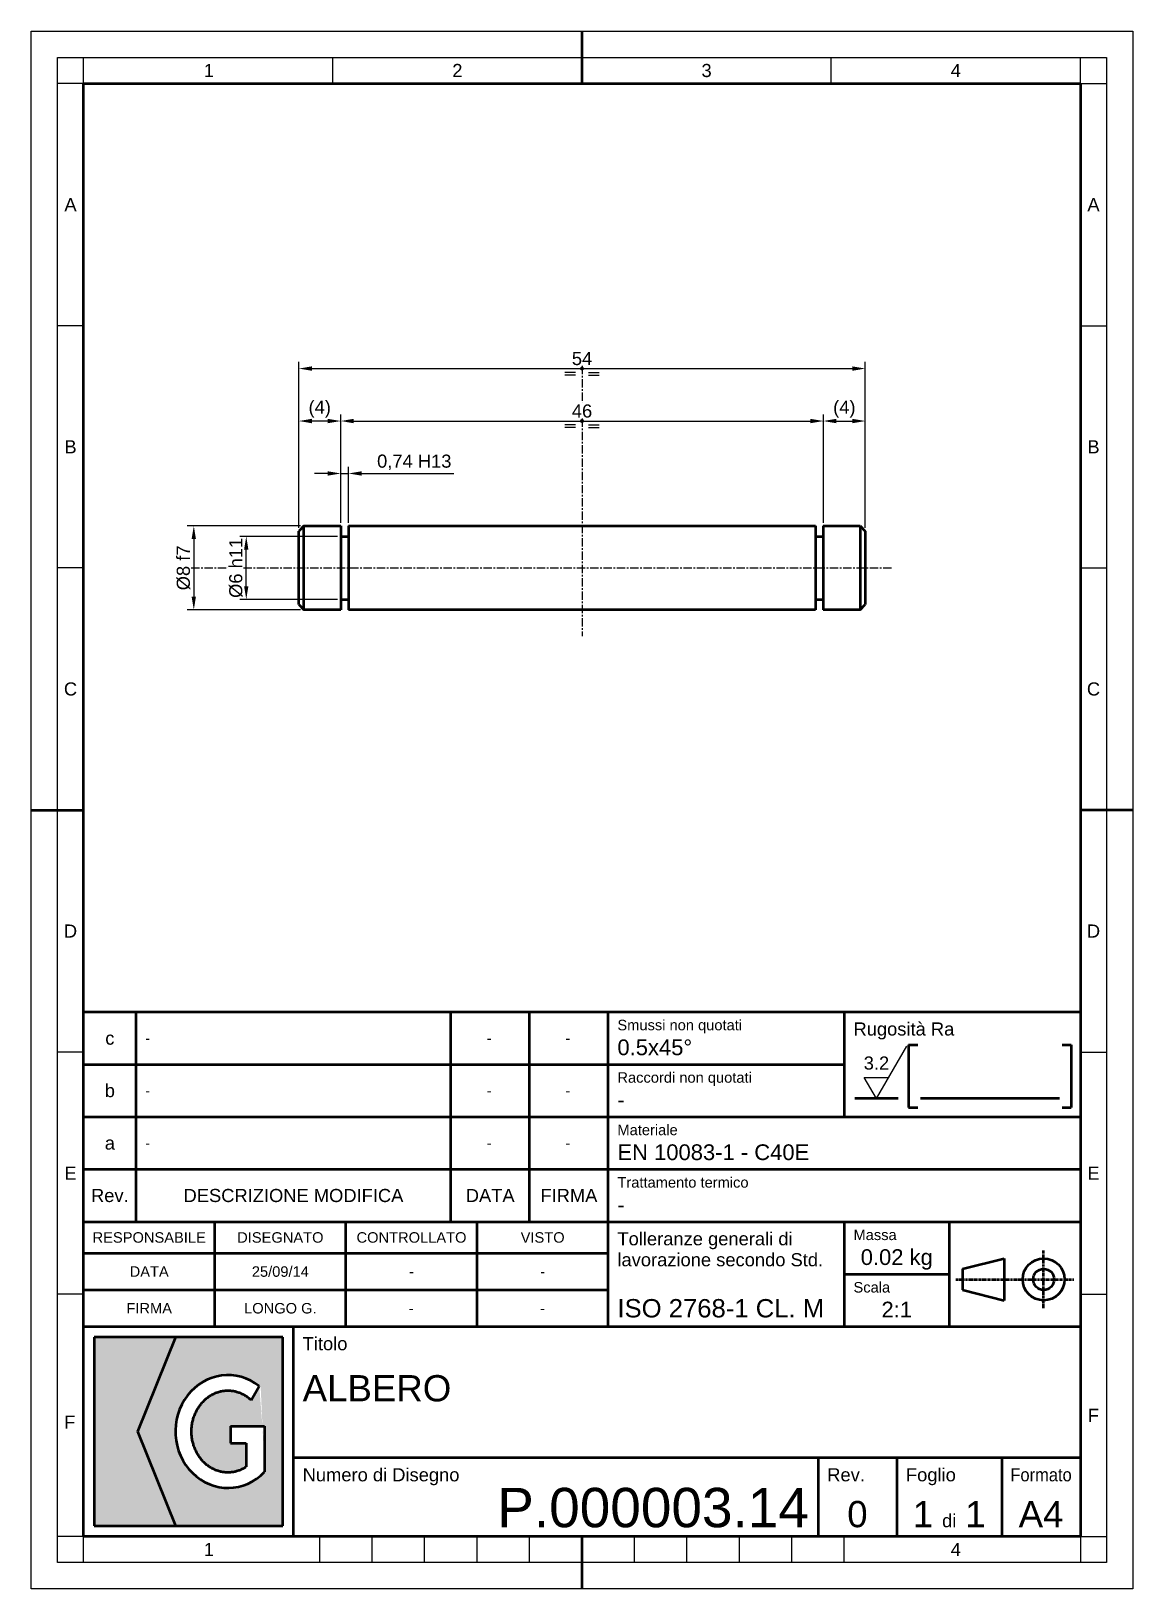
# Paper-space layout 'Foglio1' of a CAD drawing. Header units: millimetres. Extents: x -200 to 10, y -10 to 287.
# The model-space entities are those that its viewports show. They can reach past a viewport. Long polylines and large blocks are cut down to what shows.
import ezdxf
from ezdxf.enums import TextEntityAlignment as Align

# ---------------------------------------------------------------- set-up
doc = ezdxf.new("R2010")
doc.units = ezdxf.units.MM
doc.header["$LTSCALE"] = 0.1
doc.header["$PDSIZE"] = -5
doc.linetypes.add('CENTER', pattern=[50.8, 31.75, -6.35, 6.35, -6.35])
for name, color, linetype, lineweight in [('ASSE', 4, 'CENTER', 25), ('CARTIGLIO', 7, 'Continuous', 50), ('CONTORNO1', 7, 'Continuous', 50), ('QUOTA', 3, 'Continuous', 25)]:
    doc.layers.add(name, color=color, linetype=linetype, lineweight=lineweight)
doc.layers.add('FINESTRA', color=1, linetype='Continuous', lineweight=25, plot=False)
doc.layers.get('FINESTRA').freeze()
doc.styles.get("Standard").update_dxf_attribs({"font": 'arial.ttf'})
doc.dimstyles.new('ISO_2-1', dxfattribs={"dimscale": 0.5, "dimtxt": 2.5, "dimasz": 2.5, "dimexe": 1.25, "dimexo": 0.625, "dimtad": 1, "dimtxsty": 'Standard', "dimcen": 2.5, "dimclrt": 2, "dimadec": 0, "dimazin": 0, "dimtfac": 1, "dimtmove": 0, "dimatfit": 3, "dimfxl": 1, "dimarcsym": 0})

# ---------------------------------------------------------------- blocks, each defined once
blk = doc.blocks.new('DLG - A4')
at = {"layer": 'CARTIGLIO', "color": 3, "lineweight": 25}
for p, q in [((-200, 287), (10, 287)), ((-200, -10), (-200, 287)), ((10, 287), (10, -10)), ((-195, 282), (5, 282)), ((-195, -5), (-195, 282)), ((-190, 277), (-190, 282)), ((-142.5, 277), (-142.5, 282)), ((-47.5, 277), (-47.5, 282)), ((0, 277), (0, 282)), ((5, 282), (5, -5)), ((-190, 277), (-195, 277)), ((0, 277), (5, 277)), ((-190, 230.83), (-195, 230.83)), ((0, 230.83), (5, 230.83)), ((-190, 184.67), (-195, 184.67)), ((0, 184.67), (5, 184.67)), ((-190, 92.33), (-195, 92.33)), ((0, 92.33), (5, 92.33)), ((-190, 46.17), (-195, 46.17)), ((0, 46.17), (5, 46.17)), ((-190, 0), (-195, 0)), ((-190, -5), (-190, 0)), ((-145, -5), (-145, 0)), ((-135, -5), (-135, 0)), ((-125, -5), (-125, 0)), ((-115, -5), (-115, 0)), ((-105, -5), (-105, 0)), ((-85, -5), (-85, 0)), ((-75, -5), (-75, 0)), ((-65, -5), (-65, 0)), ((-55, -5), (-55, 0)), ((-45, -5), (-45, 0)), ((0, 0), (5, 0)), ((0, 0), (0, -5)), ((5, -5), (-195, -5)), ((10, -10), (-200, -10))]:
    blk.add_line(p, q, dxfattribs=at)
at = {"layer": 'CARTIGLIO'}
for p, q in [((-95, 277), (-95, 287)), ((-190, 277), (0, 277)), ((-190, 0), (-190, 277)), ((0, 277), (0, 0)), ((-200, 138.5), (-190, 138.5)), ((10, 138.5), (0, 138.5)), ((-15, 15), (-15, 0)), ((0, 15), (-15, 15)), ((0, 0), (-190, 0)), ((-95, -10), (-95, 0))]:
    blk.add_line(p, q, dxfattribs=at)
at = {"layer": 'CARTIGLIO', "linetype": 'Continuous'}
for s, p in [('1', (-166.12, 279.5)), ('2', (-118.75, 279.5)), ('3', (-71.25, 279.5)), ('4', (-23.75, 279.5)), ('A', (-192.5, 253.92)), ('A', (2.5, 253.92)), ('B', (-192.5, 207.75)), ('B', (2.5, 207.75)), ('C', (-192.5, 161.58)), ('C', (2.5, 161.58)), ('D', (-192.5, 115.42)), ('D', (2.5, 115.42)), ('E', (-192.5, 69.25)), ('E', (2.5, 69.25)), ('F', (2.5, 23.08)), ('F', (-192.64, 21.78)), ('1', (-166.12, -2.5)), ('4', (-23.75, -2.5))]:
    blk.add_text(s, height=2.5, dxfattribs=at).set_placement(p, align=Align.MIDDLE_CENTER)
at = {"layer": 'CARTIGLIO', "color": 3, "linetype": 'Continuous', "width": 0.9}
blk.add_text('Formato', height=2.5, dxfattribs=at).set_placement((-7.5, 10.5), align=Align.CENTER)
at = {"layer": 'CARTIGLIO', "color": 2}
blk.add_text('A4', height=5, dxfattribs=at).set_placement((-7.5, 1.75), align=Align.CENTER)
blk = doc.blocks.new('Rug_Lavorazione')
at = {"layer": 'QUOTA'}
for p, q in [((0, 0), (5.77, 10)), ((0, 0), (-2.31, 4)), ((-2.31, 4), (2.31, 4))]:
    blk.add_line(p, q, dxfattribs=at)
at = {"layer": 'QUOTA', "color": 2, "flags": 8}
blk.add_attdef('Rugosità', text='', height=2.5, dxfattribs=at).set_placement((0, 5.5), align=Align.CENTER)
blk = doc.blocks.new('DLG - Tabella Cartiglio Particolari')
at = {"layer": 'CARTIGLIO'}
h = blk.add_hatch(color=256, dxfattribs=at)
h.set_gradient(color1=(142, 217, 0), rotation=90, one_color=1, name='INVCYLINDER')
h.paths.add_polyline_path([(-172.5, 2), (-179.75, 20), (-172.5, 38), (-188, 38), (-188, 2)])
h = blk.add_hatch(color=256, dxfattribs=at)
h.set_gradient(color1=(74, 74, 74), rotation=90, one_color=1, name='INVCYLINDER')
h.paths.add_polyline_path([(-152, 2), (-152, 38), (-172.5, 38), (-179.75, 20), (-172.5, 2)])
edge = h.paths.add_edge_path(flags=16)
edge.add_ellipse((-162.5, 20), major_axis=(0, -10.75), ratio=0.930233, start_angle=-216.6999, end_angle=44.427, ccw=False)
edge.add_line((-156.52, 28.62), (-158.05, 25.98))
edge.add_spline(control_points=[(-158.05, 25.98), (-158.11, 26.03), (-158.36, 26.25), (-158.82, 26.6), (-159.44, 26.98), (-160.09, 27.29), (-160.76, 27.52), (-161.45, 27.68), (-162.15, 27.75), (-162.85, 27.75), (-163.55, 27.68), (-164.24, 27.52), (-164.91, 27.29), (-165.56, 26.98), (-166.18, 26.6), (-166.77, 26.15), (-167.32, 25.63), (-167.82, 25.05), (-168.27, 24.41), (-168.65, 23.72), (-168.97, 22.99), (-169.22, 22.22), (-169.39, 21.43), (-169.49, 20.61), (-169.51, 19.79), (-169.45, 18.98), (-169.32, 18.17), (-169.1, 17.39), (-168.82, 16.64), (-168.47, 15.93), (-168.05, 15.26), (-167.58, 14.65), (-167.05, 14.1), (-166.48, 13.61), (-165.88, 13.2), (-165.24, 12.85), (-164.57, 12.59), (-163.89, 12.39), (-163.2, 12.28), (-162.73, 12.25), (-162.5, 12.25)], knot_values=[18.269116, 18.269116, 18.269116, 18.269116, 18.521182, 19.261774, 19.990675, 20.709105, 21.418788, 22.121881, 22.820876, 23.518482, 24.217478, 24.92057, 25.630253, 26.348683, 27.077584, 27.818176, 28.571145, 29.336629, 30.114246, 30.903123, 31.701955, 32.50907, 33.322497, 34.140049, 34.959392, 35.778137, 36.593911, 37.404444, 38.207646, 39.001688, 39.785073, 40.556703, 41.315946, 42.062675, 42.797301, 43.520781, 44.234594, 44.940688, 45.641404, 46.339358, 46.339358, 46.339358, 46.339358], degree=3, periodic=0)
edge.add_spline(control_points=[(-162.5, 12.25), (-162.27, 12.25), (-161.8, 12.28), (-161.11, 12.39), (-160.43, 12.59), (-159.76, 12.85), (-159.29, 13.11), (-159.04, 13.26), (-159, 13.29)], knot_values=[0, 0, 0, 0, 0.697954, 1.39867, 2.104765, 2.818577, 3.542057, 3.699749, 3.699749, 3.699749, 3.699749], degree=3, periodic=0)
edge.add_line((-159, 13.29), (-159, 17.75))
edge.add_line((-159, 17.75), (-162, 17.75))
edge.add_line((-162, 17.75), (-162, 21))
edge.add_line((-162, 21), (-155.5, 21))
edge.add_line((-155.5, 21), (-155.5, 12.32))
for p, q in [((-190, 0), (-190, 100)), ((-190, 100), (0, 100)), ((-180, 60), (-180, 100)), ((-120, 60), (-120, 100)), ((-105, 60), (-105, 100)), ((-90, 40), (-90, 100)), ((-45, 100), (-45, 80)), ((0, 100), (0, 0)), ((-32.75, 93.75), (-31, 93.75)), ((-32.75, 93.75), (-32.75, 81.75)), ((-3.5, 93.75), (-1.75, 93.75)), ((-1.75, 93.75), (-1.75, 81.75)), ((-190, 90), (-45, 90)), ((-34.75, 83.5), (-43, 83.5)), ((-4, 83.5), (-30.5, 83.5)), ((-32.75, 81.75), (-31, 81.75)), ((-3.5, 81.75), (-1.75, 81.75)), ((-190, 80), (0, 80)), ((-190, 70), (0, 70)), ((-190, 60), (0, 60)), ((-165, 40), (-165, 60)), ((-140, 40), (-140, 60)), ((-115, 40), (-115, 60)), ((-45, 60), (-45, 40)), ((-25, 60), (-25, 40)), ((-190, 54), (-90, 54)), ((-22.5, 51), (-14.5, 53)), ((-22.5, 51), (-22.5, 47)), ((-14.5, 53), (-14.5, 45)), ((-45, 50), (-25, 50)), ((-190, 47), (-90, 47)), ((-22.5, 47), (-14.5, 45)), ((-190, 40), (0, 40)), ((-150, 0), (-150, 40)), ((-152, 38), (-188, 38)), ((-188, 38), (-188, 2)), ((-172.5, 38), (-179.75, 20)), ((-152, 2), (-152, 38)), ((-158.05, 25.98), (-156.52, 28.62)), ((-162, 21), (-155.5, 21)), ((-162, 21), (-162, 17.75)), ((-155.5, 21), (-155.5, 12.32)), ((-179.75, 20), (-172.5, 2)), ((-162, 17.75), (-159, 17.75)), ((-159, 17.75), (-159, 13.29)), ((0, 15), (-150, 15)), ((-50, 15), (-50, 0)), ((-35, 15), (-35, 0)), ((-15, 15), (-15, 0)), ((0, 0), (-190, 0)), ((-188, 2), (-152, 2))]:
    blk.add_line(p, q, dxfattribs=at)
at = {"layer": 'CARTIGLIO', "color": 3, "linetype": 'CENTER', "ltscale": 0.1}
for p, q in [((-7, 43.5), (-7, 54.5)), ((-23.75, 49), (-12.5, 49)), ((-12.5, 49), (-1.25, 49))]:
    blk.add_line(p, q, dxfattribs=at)
at = {"layer": 'CARTIGLIO'}
for radius in [4, 2]:
    blk.add_circle((-7, 49), radius, dxfattribs=at)
blk.add_ellipse((-162.5, 20), major_axis=(0, -10.75), ratio=0.930233, start_param=-3.782127, end_param=0.775397, dxfattribs=at)
for points, knots in [([(-158.05, 25.98), (-158.11, 26.03), (-158.36, 26.25), (-158.82, 26.6), (-159.44, 26.98), (-160.09, 27.29), (-160.76, 27.52), (-161.45, 27.68), (-162.15, 27.75), (-162.85, 27.75), (-163.55, 27.68), (-164.24, 27.52), (-164.91, 27.29), (-165.56, 26.98), (-166.18, 26.6), (-166.77, 26.15), (-167.32, 25.63), (-167.82, 25.05), (-168.27, 24.41), (-168.65, 23.72), (-168.97, 22.99), (-169.22, 22.22), (-169.39, 21.43), (-169.49, 20.61), (-169.51, 19.79), (-169.45, 18.98), (-169.32, 18.17), (-169.1, 17.39), (-168.82, 16.64), (-168.47, 15.93), (-168.05, 15.26), (-167.58, 14.65), (-167.05, 14.1), (-166.48, 13.61), (-165.88, 13.2), (-165.24, 12.85), (-164.57, 12.59), (-163.89, 12.39), (-163.2, 12.28), (-162.73, 12.25), (-162.5, 12.25)], [18.269116, 18.269116, 18.269116, 18.269116, 18.521182, 19.261774, 19.990675, 20.709105, 21.418788, 22.121881, 22.820876, 23.518482, 24.217478, 24.92057, 25.630253, 26.348683, 27.077584, 27.818176, 28.571145, 29.336629, 30.114246, 30.903123, 31.701955, 32.50907, 33.322497, 34.140049, 34.959392, 35.778137, 36.593911, 37.404444, 38.207646, 39.001688, 39.785073, 40.556703, 41.315946, 42.062675, 42.797301, 43.520781, 44.234594, 44.940688, 45.641404, 46.339358, 46.339358, 46.339358, 46.339358]), ([(-162.5, 12.25), (-162.27, 12.25), (-161.8, 12.28), (-161.11, 12.39), (-160.43, 12.59), (-159.76, 12.85), (-159.29, 13.11), (-159.04, 13.26), (-159, 13.29)], [0, 0, 0, 0, 0.697954, 1.39867, 2.104765, 2.818577, 3.542057, 3.699749, 3.699749, 3.699749, 3.699749])]:
    blk.add_open_spline(points, degree=3, knots=knots, dxfattribs=at)
at = {"layer": 'CARTIGLIO', "color": 3, "linetype": 'Continuous'}
for s, height, p in [('Smussi non quotati', 2, (-88.25, 96.5)), ('Rugosità Ra', 2.5, (-43.25, 95.5)), ('Raccordi non quotati', 2, (-88.25, 86.5)), ('Materiale', 2, (-88.25, 76.5)), ('Trattamento termico', 2, (-88.25, 66.5)), ('Tolleranze generali di', 2.5, (-88.25, 55.5)), ('Massa', 2, (-43.25, 56.5)), ('lavorazione secondo Std.', 2.5, (-88.25, 51.5)), ('Scala', 2, (-43.25, 46.5)), ('Titolo', 2.5, (-148.25, 35.5)), ('Numero di Disegno', 2.5, (-148.25, 10.5)), ('Rev.', 2.5, (-48.25, 10.5)), ('Foglio', 2.5, (-33.25, 10.5))]:
    blk.add_text(s, height=height, dxfattribs=at).set_placement(p)
for s, height, p in [('c', 2.5, (-185, 95)), ('b', 2.5, (-185, 85)), ('a', 2.5, (-185, 75)), ('Rev.', 2.5, (-185, 65)), ('DESCRIZIONE MODIFICA', 2.5, (-150, 65)), ('DATA', 2.5, (-112.5, 65)), ('FIRMA', 2.5, (-97.5, 65)), ('RESPONSABILE', 2, (-177.5, 57)), ('DISEGNATO', 2, (-152.5, 57)), ('CONTROLLATO', 2, (-127.5, 57)), ('VISTO', 2, (-102.5, 57)), ('DATA', 2, (-177.5, 50.5)), ('FIRMA', 2, (-177.5, 43.5))]:
    blk.add_text(s, height=height, dxfattribs=at).set_placement(p, align=Align.MIDDLE_CENTER)
blk.add_text('di', height=2.5, dxfattribs=at).set_placement((-25, 1.75), align=Align.CENTER)
at = {"layer": 'CARTIGLIO', "color": 2, "flags": 8}
for tag, p in [('Descr Mod C', (-178.25, 95)), ('Descr Mod B', (-178.25, 85)), ('Descr Mod A', (-178.25, 75))]:
    blk.add_attdef(tag, text='', height=2, dxfattribs=at).set_placement(p, align=Align.MIDDLE_LEFT)
for tag, p in [('Data Mod C', (-112.72, 95)), ('Dis Mod C', (-97.72, 95)), ('Data Mod B', (-112.72, 85)), ('Dis Mod B', (-97.72, 85)), ('Data Mod A', (-112.72, 75)), ('Dis Mod A', (-97.72, 75)), ('Data Dis', (-152.5, 50.5)), ('Data Contr', (-127.5, 50.5)), ('Data Visto', (-102.5, 50.5)), ('Nome Dis', (-152.5, 43.5)), ('Nome Visto', (-102.55, 43.5)), ('Nome Contr', (-127.55, 43.5))]:
    blk.add_attdef(tag, text='', height=2, dxfattribs=at).set_placement(p, align=Align.MIDDLE_CENTER)
for tag, p, height in [('Smussi', (-88.25, 91.75), 3), ('Raccordi', (-88.25, 81.75), 3), ('Materiale', (-88.25, 71.75), 3), ('Trattamento', (-88.25, 61.75), 3), ('Tolleranze', (-88.25, 41.75), 3.5), ('Titolo1', (-148.25, 25.75), 5), ('Titolo2', (-148.25, 16.75), 5)]:
    blk.add_attdef(tag, p, '', height=height, dxfattribs=at)
for tag, height, p in [('Massa', 3, (-35, 51.75)), ('Scala', 3, (-35, 41.75)), ('Rev', 5, (-42.5, 1.75)), ('FC', 5, (-30, 1.75)), ('FT', 5, (-20, 1.75))]:
    blk.add_attdef(tag, text='', height=height, dxfattribs=at).set_placement(p, align=Align.CENTER)
blk.add_attdef('Numero Disegno', text='', height=7.5, dxfattribs=at).set_placement((-51.74, 1.75), align=Align.RIGHT)
blk = doc.blocks.new('*D3')
at = {"layer": 'Defpoints', "color": 0}
for p in [(58.4, 141.17), (57.66, 136.17), (58.4, 136.17)]:
    blk.add_point(p, dxfattribs=at)
at = {"layer": 'QUOTA', "color": 0, "lineweight": -2}
for p, q in [((56.41, 141.17), (55.16, 141.17)), ((57.66, 136.48), (57.66, 141.8)), ((57.66, 141.17), (58.4, 141.17)), ((58.4, 136.48), (58.4, 141.8)), ((59.65, 141.17), (68.45, 141.17))]:
    blk.add_line(p, q, dxfattribs=at)
at = {"layer": 'QUOTA', "color": 0}
for points in [[(56.41, 140.96), (56.41, 141.38), (57.66, 141.17)], [(59.65, 141.38), (59.65, 140.96), (58.4, 141.17)]]:
    blk.add_solid(points, dxfattribs=at)
at = {"layer": 'QUOTA', "color": 2, "insert": (64.67, 142.23), "char_height": 1.25, "attachment_point": 5}
blk.add_mtext('0,74 H13', dxfattribs=at)
blk = doc.blocks.new('*D4')
at = {"layer": 'Defpoints', "color": 0}
for p in [(103.66, 146.17), (57.66, 136.17), (103.66, 136.17)]:
    blk.add_point(p, dxfattribs=at)
at = {"layer": 'QUOTA', "color": 0, "lineweight": -2}
for p, q in [((57.66, 136.48), (57.66, 146.8)), ((58.91, 146.17), (102.41, 146.17)), ((103.66, 136.48), (103.66, 146.8))]:
    blk.add_line(p, q, dxfattribs=at)
at = {"layer": 'QUOTA', "color": 0}
for points in [[(58.91, 146.38), (58.91, 145.96), (57.66, 146.17)], [(102.41, 145.96), (102.41, 146.38), (103.66, 146.17)]]:
    blk.add_solid(points, dxfattribs=at)
at = {"layer": 'QUOTA', "color": 2, "insert": (80.66, 147.12), "char_height": 1.25, "attachment_point": 5}
blk.add_mtext('46', dxfattribs=at)
blk = doc.blocks.new('*D5')
at = {"layer": 'Defpoints', "color": 0}
for p in [(107.66, 151.17), (53.66, 135.67), (107.66, 135.67)]:
    blk.add_point(p, dxfattribs=at)
at = {"layer": 'QUOTA', "color": 0, "lineweight": -2}
for p, q in [((53.66, 135.98), (53.66, 151.8)), ((107.66, 135.98), (107.66, 151.8)), ((54.91, 151.17), (106.41, 151.17))]:
    blk.add_line(p, q, dxfattribs=at)
at = {"layer": 'QUOTA', "color": 0}
for points in [[(54.91, 151.38), (54.91, 150.96), (53.66, 151.17)], [(106.41, 150.96), (106.41, 151.38), (107.66, 151.17)]]:
    blk.add_solid(points, dxfattribs=at)
at = {"layer": 'QUOTA', "color": 2, "insert": (80.66, 152.12), "char_height": 1.25, "attachment_point": 5}
blk.add_mtext('54', dxfattribs=at)
blk = doc.blocks.new('*D6')
at = {"layer": 'Defpoints', "color": 0}
for p in [(53.66, 146.17), (53.66, 135.67), (57.66, 136.17)]:
    blk.add_point(p, dxfattribs=at)
at = {"layer": 'QUOTA', "color": 0, "lineweight": -2}
for p, q in [((53.66, 135.98), (53.66, 146.8)), ((56.41, 146.17), (54.91, 146.17)), ((57.66, 136.48), (57.66, 146.8))]:
    blk.add_line(p, q, dxfattribs=at)
at = {"layer": 'QUOTA', "color": 0}
for points in [[(54.91, 146.38), (54.91, 145.96), (53.66, 146.17)], [(56.41, 145.96), (56.41, 146.38), (57.66, 146.17)]]:
    blk.add_solid(points, dxfattribs=at)
at = {"layer": 'QUOTA', "color": 2, "insert": (55.66, 147.3), "char_height": 1.25, "attachment_point": 5}
blk.add_mtext('(4)', dxfattribs=at)
blk = doc.blocks.new('*D7')
at = {"layer": 'Defpoints', "color": 0}
for p in [(48.66, 135.17), (57.66, 135.17), (57.66, 129.17)]:
    blk.add_point(p, dxfattribs=at)
at = {"layer": 'QUOTA', "color": 0, "lineweight": -2}
for p, q in [((57.34, 135.17), (48.03, 135.17)), ((48.66, 130.42), (48.66, 133.92)), ((57.34, 129.17), (48.03, 129.17))]:
    blk.add_line(p, q, dxfattribs=at)
at = {"layer": 'QUOTA', "color": 0}
for points in [[(48.86, 133.92), (48.45, 133.92), (48.66, 135.17)], [(48.45, 130.42), (48.86, 130.42), (48.66, 129.17)]]:
    blk.add_solid(points, dxfattribs=at)
at = {"layer": 'QUOTA', "color": 2, "insert": (47.68, 132.17), "char_height": 1.25, "attachment_point": 5, "rotation": 90}
blk.add_mtext('%%c6 h11', dxfattribs=at)
blk = doc.blocks.new('*D8')
at = {"layer": 'Defpoints', "color": 0}
for p in [(54.16, 136.17), (43.66, 128.17), (54.16, 128.17)]:
    blk.add_point(p, dxfattribs=at)
at = {"layer": 'QUOTA', "color": 0, "lineweight": -2}
for p, q in [((53.84, 136.17), (43.03, 136.17)), ((43.66, 134.92), (43.66, 129.42)), ((53.84, 128.17), (43.03, 128.17))]:
    blk.add_line(p, q, dxfattribs=at)
at = {"layer": 'QUOTA', "color": 0}
for points in [[(43.86, 134.92), (43.45, 134.92), (43.66, 136.17)], [(43.45, 129.42), (43.86, 129.42), (43.66, 128.17)]]:
    blk.add_solid(points, dxfattribs=at)
at = {"layer": 'QUOTA', "color": 2, "insert": (42.68, 132.17), "char_height": 1.25, "attachment_point": 5, "rotation": 90}
blk.add_mtext('%%C8 f7', dxfattribs=at)
blk = doc.blocks.new('*D9')
at = {"layer": 'Defpoints', "color": 0}
for p in [(107.66, 146.17), (103.66, 136.17), (107.66, 135.67)]:
    blk.add_point(p, dxfattribs=at)
at = {"layer": 'QUOTA', "color": 0, "lineweight": -2}
for p, q in [((103.66, 136.48), (103.66, 146.8)), ((104.91, 146.17), (106.41, 146.17)), ((107.66, 135.98), (107.66, 146.8))]:
    blk.add_line(p, q, dxfattribs=at)
at = {"layer": 'QUOTA', "color": 0}
for points in [[(104.91, 146.38), (104.91, 145.96), (103.66, 146.17)], [(106.41, 145.96), (106.41, 146.38), (107.66, 146.17)]]:
    blk.add_solid(points, dxfattribs=at)
at = {"layer": 'QUOTA', "color": 2, "insert": (105.66, 147.3), "char_height": 1.25, "attachment_point": 5}
blk.add_mtext('(4)', dxfattribs=at)
blk = doc.blocks.new('Simbolo_Simmetria')
at = {"layer": 'QUOTA'}
for p, q in [((-1.25, -0.75), (-3.25, -0.75)), ((-1.25, -1.25), (-3.25, -1.25)), ((1.25, -0.75), (3.25, -0.75)), ((1.25, -1.25), (3.25, -1.25))]:
    blk.add_line(p, q, dxfattribs=at)
at = {"layer": 'QUOTA', "const_width": 0.375}
blk.add_lwpolyline([(-0.1875, 0, 1), (0.1875, 0, 1)], format="xyb", close=True, dxfattribs=at)

msp = doc.modelspace()

# ---------------------------------------------------------------- linework, layer by layer
at = {"layer": 'ASSE'}
for p, q in [((80.657, 151.421), (80.657, 147.921)), ((80.657, 146.421), (80.657, 125.671)), ((43.407, 132.171), (46.907, 132.171)), ((48.407, 132.171), (110.157, 132.171))]:
    msp.add_line(p, q, dxfattribs=at)
at = {"layer": 'CONTORNO1'}
for p, q in [((54.157, 136.171), (53.657, 135.671)), ((53.657, 128.671), (53.657, 135.671)), ((54.157, 136.171), (57.657, 136.171)), ((54.157, 128.171), (54.157, 136.171)), ((57.657, 136.171), (57.657, 128.171)), ((57.657, 135.171), (58.397, 135.171)), ((58.397, 136.171), (58.397, 128.171)), ((58.397, 136.171), (102.917, 136.171)), ((102.917, 136.171), (102.917, 128.171)), ((102.917, 135.171), (103.657, 135.171)), ((103.657, 136.171), (103.657, 128.171)), ((103.657, 136.171), (107.157, 136.171)), ((107.157, 136.171), (107.157, 128.171)), ((107.157, 136.171), (107.657, 135.671)), ((107.657, 135.671), (107.657, 128.671)), ((53.657, 128.671), (54.157, 128.171)), ((57.657, 128.171), (54.157, 128.171)), ((57.657, 129.171), (58.397, 129.171)), ((102.917, 128.171), (58.397, 128.171)), ((102.917, 129.171), (103.657, 129.171)), ((107.157, 128.171), (103.657, 128.171)), ((107.157, 128.171), (107.657, 128.671))]:
    msp.add_line(p, q, dxfattribs=at)

# ---------------------------------------------------------------- block references
at = {"layer": 'QUOTA', "xscale": 0.5, "yscale": 0.5, "zscale": 0.5}
for p in [(80.657, 151.171), (80.657, 146.171)]:
    msp.add_blockref('Simbolo_Simmetria', p, dxfattribs=at)

# ---------------------------------------------------------------- dimensions: what is measured, and where the dimension line sits
at = {"layer": 'QUOTA'}
for base, p1, p2, picture, middle in [((107.657, 151.171), (53.657, 135.671), (107.657, 135.671), '*D5', (80.657, 152.119)), ((103.657, 146.171), (57.657, 136.171), (103.657, 136.171), '*D4', (80.657, 147.122))]:
    dim = msp.add_linear_dim(base=base, p1=p1, p2=p2, dimstyle='ISO_2-1', dxfattribs=at)
    dim.commit()
    dim.dimension.update_dxf_attribs({"geometry": picture, "text_midpoint": middle})
for base, p2, text, picture, middle in [((53.657, 146.171), (53.657, 135.671), '(<>)', '*D6', (55.657, 147.302)), ((58.397, 141.171), (58.397, 136.171), '<> H13', '*D3', (64.673, 142.234))]:
    dim = msp.add_linear_dim(base=base, p1=(57.657, 136.171), p2=p2, text=text, dimstyle='ISO_2-1', dxfattribs=at)
    dim.commit()
    dim.dimension.update_dxf_attribs({"geometry": picture, "text_midpoint": middle})
for base, p1, p2, angle, text, picture, middle in [((107.657, 146.171), (103.657, 136.171), (107.657, 135.671), 180, '(<>)', '*D9', (105.657, 147.302)), ((43.657, 128.171), (54.157, 136.171), (54.157, 128.171), 90, '%%C<> f7', '*D8', (42.675, 132.171)), ((48.657, 135.171), (57.657, 129.171), (57.657, 135.171), 90, '%%c<> h11', '*D7', (47.683, 132.171))]:
    dim = msp.add_linear_dim(base=base, p1=p1, p2=p2, angle=angle, text=text, dimstyle='ISO_2-1', dxfattribs=at)
    dim.commit()
    dim.dimension.update_dxf_attribs({"geometry": picture, "text_midpoint": middle})

psp = doc.layouts.new('Foglio1')

# ---------------------------------------------------------------- block references
at = {"layer": 'CARTIGLIO'}
psp.add_blockref('DLG - A4', (0, 0), dxfattribs=at)
ref = psp.add_blockref('DLG - Tabella Cartiglio Particolari', (0, 0), dxfattribs=at)
ref.add_attrib('Numero Disegno', 'P.000003.14', dxfattribs={"color": 2, "height": 7.5, "flags": 8}).set_placement((-51.74, 1.75), align=Align.RIGHT)
ref.add_attrib('Rev', '0', dxfattribs={"color": 2, "height": 5, "flags": 8}).set_placement((-42.5, 1.75), align=Align.CENTER)
ref.add_attrib('Titolo1', 'ALBERO', (-148.25, 25.75), dxfattribs={"color": 2, "height": 5, "flags": 8})
ref.add_attrib('Tolleranze', 'ISO 2768-1 CL. M', (-88.25, 41.75), dxfattribs={"color": 2, "height": 3.5, "flags": 8})
ref.add_attrib('Scala', '2:1', dxfattribs={"color": 2, "height": 3, "flags": 8}).set_placement((-35, 41.75), align=Align.CENTER)
ref.add_attrib('Smussi', '0.5x45°', (-88.25, 91.75), dxfattribs={"color": 2, "height": 3, "flags": 8})
ref.add_attrib('Raccordi', '-', (-88.25, 81.75), dxfattribs={"color": 2, "height": 3, "flags": 8})
ref.add_attrib('Trattamento', '-', (-88.25, 61.75), dxfattribs={"color": 2, "height": 3, "flags": 8})
ref.add_attrib('Data Dis', '25/09/14', dxfattribs={"color": 2, "height": 2, "flags": 8}).set_placement((-152.5, 50.5), align=Align.MIDDLE_CENTER)
ref.add_attrib('Data Contr', '-', dxfattribs={"color": 2, "height": 2, "flags": 8}).set_placement((-127.5, 50.5), align=Align.MIDDLE_CENTER)
ref.add_attrib('Data Visto', '-', dxfattribs={"color": 2, "height": 2, "flags": 8}).set_placement((-102.5, 50.5), align=Align.MIDDLE_CENTER)
ref.add_attrib('Nome Dis', 'LONGO G.', dxfattribs={"color": 2, "height": 2, "flags": 8}).set_placement((-152.5, 43.5), align=Align.MIDDLE_CENTER)
ref.add_attrib('Nome Contr', '-', dxfattribs={"color": 2, "height": 2, "flags": 8}).set_placement((-127.552, 43.5), align=Align.MIDDLE_CENTER)
ref.add_attrib('Nome Visto', '-', dxfattribs={"color": 2, "height": 2, "flags": 8}).set_placement((-102.552, 43.5), align=Align.MIDDLE_CENTER)
ref.add_attrib('Descr Mod A', '-', dxfattribs={"color": 2, "height": 2, "flags": 8}).set_placement((-178.25, 75), align=Align.MIDDLE_LEFT)
ref.add_attrib('Data Mod A', '-', dxfattribs={"color": 2, "height": 2, "flags": 8}).set_placement((-112.716, 75), align=Align.MIDDLE_CENTER)
ref.add_attrib('Dis Mod A', '-', dxfattribs={"color": 2, "height": 2, "flags": 8}).set_placement((-97.716, 75), align=Align.MIDDLE_CENTER)
ref.add_attrib('Data Mod B', '-', dxfattribs={"color": 2, "height": 2, "flags": 8}).set_placement((-112.716, 85), align=Align.MIDDLE_CENTER)
ref.add_attrib('Dis Mod B', '-', dxfattribs={"color": 2, "height": 2, "flags": 8}).set_placement((-97.716, 85), align=Align.MIDDLE_CENTER)
ref.add_attrib('Descr Mod B', '-', dxfattribs={"color": 2, "height": 2, "flags": 8}).set_placement((-178.25, 85), align=Align.MIDDLE_LEFT)
ref.add_attrib('Data Mod C', '-', dxfattribs={"color": 2, "height": 2, "flags": 8}).set_placement((-112.716, 95), align=Align.MIDDLE_CENTER)
ref.add_attrib('Dis Mod C', '-', dxfattribs={"color": 2, "height": 2, "flags": 8}).set_placement((-97.716, 95), align=Align.MIDDLE_CENTER)
ref.add_attrib('Descr Mod C', '-', dxfattribs={"color": 2, "height": 2, "flags": 8}).set_placement((-178.25, 95), align=Align.MIDDLE_LEFT)
ref.add_attrib('FC', '1', dxfattribs={"color": 2, "height": 5, "flags": 8}).set_placement((-30, 1.75), align=Align.CENTER)
ref.add_attrib('FT', '1', dxfattribs={"color": 2, "height": 5, "flags": 8}).set_placement((-20, 1.75), align=Align.CENTER)
ref.add_attrib('Materiale', 'EN 10083-1 - C40E', (-88.25, 71.75), dxfattribs={"color": 2, "height": 3, "flags": 8})
ref.add_attrib('Massa', '0.02 kg', dxfattribs={"color": 2, "height": 3, "flags": 8}).set_placement((-35, 51.75), align=Align.CENTER)
psp.add_blockref('Rug_Lavorazione', (-38.875, 83.5), dxfattribs=at).add_auto_attribs({'Rugosità': '3.2'})

# ---------------------------------------------------------------- viewports
at = {"layer": 'FINESTRA'}
psp.add_viewport(center=(-95, 188.5), size=(190, 177), view_center_point=(80.657, 134.088), view_height=88.5, dxfattribs=at)

doc.saveas('drawing.dxf')
